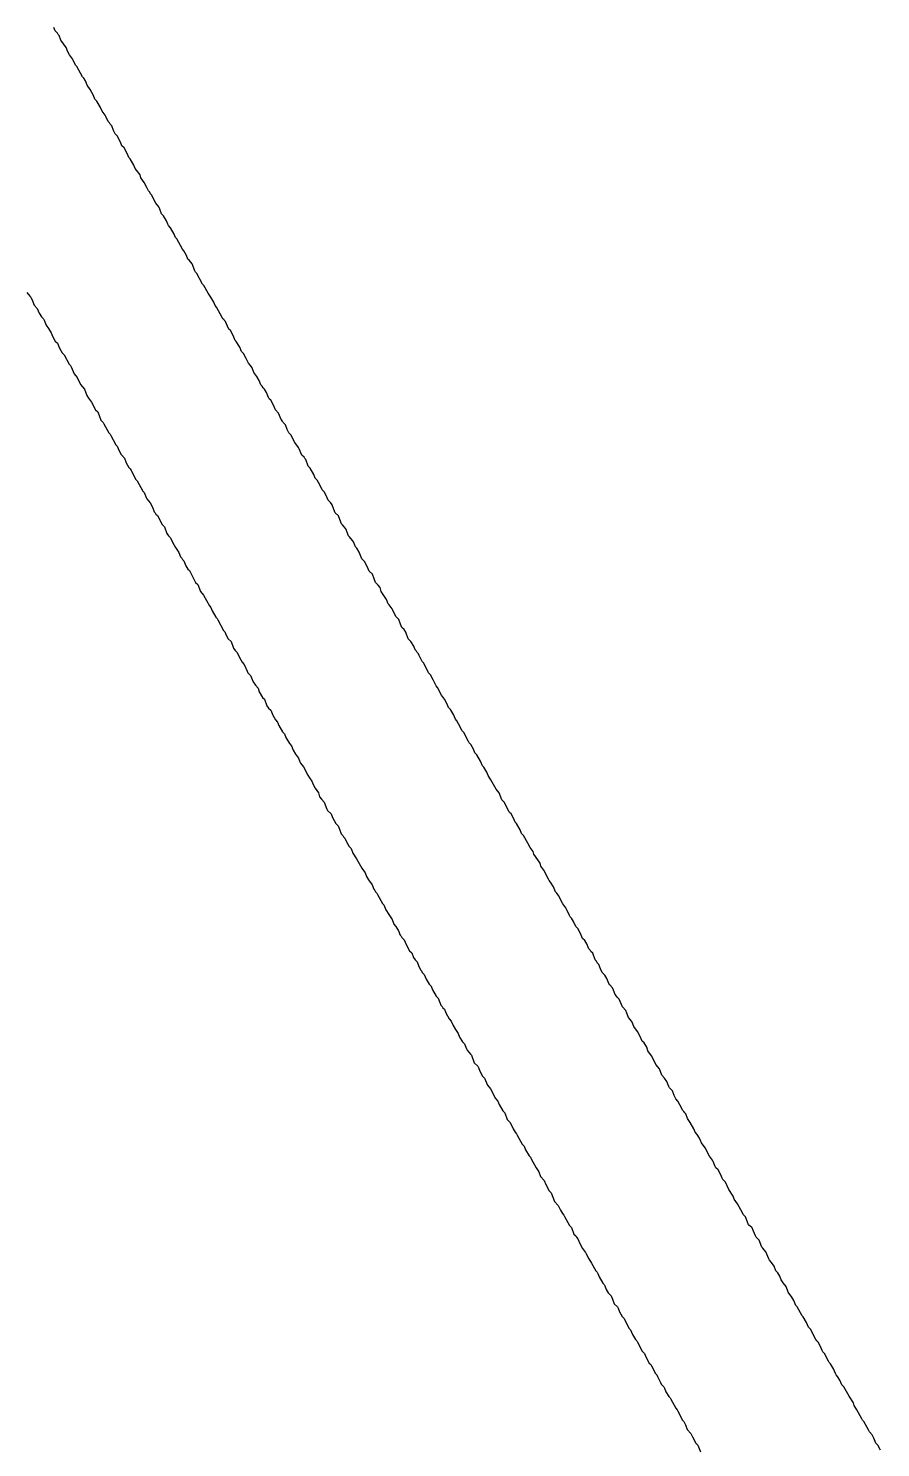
# Model space of a CAD drawing. Header units: inches. Extents: x 0 to 5379, y 0 to 5429.
# Drawn here: x 310.559 to 311.941, y 125.34 to 127.64 of the extents above; entities that cross this region are included whole.
import ezdxf

# ---------------------------------------------------------------- set-up
doc = ezdxf.new("R2010")
doc.units = ezdxf.units.IN
doc.layers.add('Bottom Overlay', color=54, linetype='Continuous')

msp = doc.modelspace()

# ---------------------------------------------------------------- linework, layer by layer
at = {"layer": 'Bottom Overlay'}
for p, q in [((310.6027, 127.6359), (310.6005, 127.6415)), ((310.6061, 127.6325), (310.6027, 127.6359)), ((310.6073, 127.6303), (310.6061, 127.6325)), ((310.6089, 127.6286), (310.6073, 127.6303)), ((310.6118, 127.6212), (310.6089, 127.6286)), ((310.6202, 127.6094), (310.6118, 127.6212)), ((310.623, 127.6021), (310.6202, 127.6094)), ((310.6258, 127.597), (310.623, 127.6021)), ((310.6309, 127.5908), (310.6258, 127.597)), ((310.632, 127.5886), (310.6309, 127.5908)), ((310.6354, 127.5807), (310.632, 127.5886)), ((310.6377, 127.5784), (310.6354, 127.5807)), ((310.6467, 127.5615), (310.6377, 127.5784)), ((310.6489, 127.5593), (310.6467, 127.5615)), ((310.6518, 127.5553), (310.6489, 127.5593)), ((310.6546, 127.548), (310.6518, 127.5553)), ((310.6591, 127.5412), (310.6546, 127.548)), ((310.6647, 127.5311), (310.6591, 127.5412)), ((310.667, 127.5255), (310.6647, 127.5311)), ((310.6704, 127.5221), (310.667, 127.5255)), ((310.676, 127.5119), (310.6704, 127.5221)), ((310.6788, 127.5057), (310.676, 127.5119)), ((310.6839, 127.4995), (310.6788, 127.5057)), ((310.685, 127.4973), (310.6839, 127.4995)), ((310.6884, 127.4894), (310.685, 127.4973)), ((310.6906, 127.4871), (310.6884, 127.4894)), ((310.6918, 127.4849), (310.6906, 127.4871)), ((310.6946, 127.4821), (310.6918, 127.4849)), ((310.6974, 127.4747), (310.6946, 127.4821)), ((310.6997, 127.4691), (310.6974, 127.4747)), ((310.703, 127.4657), (310.6997, 127.4691)), ((310.7087, 127.4556), (310.703, 127.4657)), ((310.7109, 127.45), (310.7087, 127.4556)), ((310.7143, 127.4466), (310.7109, 127.45)), ((310.7199, 127.4364), (310.7143, 127.4466)), ((310.7222, 127.4308), (310.7199, 127.4364)), ((310.7244, 127.4285), (310.7222, 127.4308)), ((310.7301, 127.4184), (310.7244, 127.4285)), ((310.7323, 127.4128), (310.7301, 127.4184)), ((310.7346, 127.4105), (310.7323, 127.4128)), ((310.7402, 127.4026), (310.7346, 127.4105)), ((310.7413, 127.3981), (310.7402, 127.4026)), ((310.747, 127.3902), (310.7413, 127.3981)), ((310.7515, 127.3823), (310.747, 127.3902)), ((310.7537, 127.3767), (310.7515, 127.3823)), ((310.756, 127.3745), (310.7537, 127.3767)), ((310.7571, 127.3722), (310.756, 127.3745)), ((310.7588, 127.3705), (310.7571, 127.3722)), ((310.7656, 127.357), (310.7588, 127.3705)), ((310.7706, 127.3508), (310.7656, 127.357)), ((310.7723, 127.3469), (310.7706, 127.3508)), ((310.7752, 127.3395), (310.7723, 127.3469)), ((310.7785, 127.3361), (310.7752, 127.3395)), ((310.783, 127.3283), (310.7785, 127.3361)), ((310.7853, 127.3226), (310.783, 127.3283)), ((310.7864, 127.3204), (310.7853, 127.3226)), ((310.7898, 127.317), (310.7864, 127.3204)), ((310.7954, 127.3068), (310.7898, 127.317)), ((310.7977, 127.3012), (310.7954, 127.3068)), ((310.7999, 127.299), (310.7977, 127.3012)), ((310.809, 127.2821), (310.7999, 127.299)), ((310.8112, 127.2798), (310.809, 127.2821)), ((310.8157, 127.2719), (310.8112, 127.2798)), ((310.818, 127.2663), (310.8157, 127.2719)), ((310.8197, 127.2646), (310.818, 127.2663)), ((310.8247, 127.2584), (310.8197, 127.2646)), ((310.8292, 127.2471), (310.8247, 127.2584)), ((310.8304, 127.2449), (310.8292, 127.2471)), ((310.8326, 127.2426), (310.8304, 127.2449)), ((310.8416, 127.2257), (310.8326, 127.2426)), ((310.8439, 127.2235), (310.8416, 127.2257)), ((310.8507, 127.2111), (310.8439, 127.2235)), ((310.5565, 127.2122), (310.5616, 127.206)), ((310.5616, 127.206), (310.5633, 127.2043)), ((310.5633, 127.2043), (310.5656, 127.1987)), ((310.8552, 127.2043), (310.8507, 127.2111)), ((310.8597, 127.1964), (310.8552, 127.2043)), ((310.5656, 127.1987), (310.5684, 127.1913)), ((310.5684, 127.1913), (310.5734, 127.1863)), ((310.5734, 127.1863), (310.5768, 127.1784)), ((310.5768, 127.1784), (310.5802, 127.1728)), ((310.8619, 127.1908), (310.8597, 127.1964)), ((310.8642, 127.1885), (310.8619, 127.1908)), ((310.8732, 127.1716), (310.8642, 127.1885)), ((310.5802, 127.1728), (310.5836, 127.1694)), ((310.5836, 127.1694), (310.5847, 127.1671)), ((310.5847, 127.1671), (310.5881, 127.1592)), ((310.5881, 127.1592), (310.5915, 127.1536)), ((310.8743, 127.1694), (310.8732, 127.1716)), ((310.876, 127.1688), (310.8743, 127.1694)), ((310.8766, 127.1671), (310.876, 127.1688)), ((310.8788, 127.1649), (310.8766, 127.1671)), ((310.8799, 127.1626), (310.8788, 127.1649)), ((310.8845, 127.1525), (310.8799, 127.1626)), ((310.5915, 127.1536), (310.596, 127.1468)), ((310.596, 127.1468), (310.5982, 127.1412)), ((310.5982, 127.1412), (310.6027, 127.1333)), ((310.6027, 127.1333), (310.6061, 127.1299)), ((310.8867, 127.1502), (310.8845, 127.1525)), ((310.8912, 127.1423), (310.8867, 127.1502)), ((310.8946, 127.1344), (310.8912, 127.1423)), ((310.8963, 127.1328), (310.8946, 127.1344)), ((310.9019, 127.1237), (310.8963, 127.1328)), ((310.6061, 127.1299), (310.6095, 127.122)), ((310.6095, 127.122), (310.614, 127.1142)), ((310.614, 127.1142), (310.6174, 127.1108)), ((310.6174, 127.1108), (310.6253, 127.0961)), ((310.9047, 127.1164), (310.9019, 127.1237)), ((310.9081, 127.113), (310.9047, 127.1164)), ((310.9126, 127.1051), (310.9081, 127.113)), ((310.6253, 127.0961), (310.6275, 127.0939)), ((310.6275, 127.0939), (310.6287, 127.0916)), ((310.6287, 127.0916), (310.6332, 127.0804)), ((310.916, 127.0973), (310.9126, 127.1051)), ((310.9194, 127.0939), (310.916, 127.0973)), ((310.9222, 127.0899), (310.9194, 127.0939)), ((310.925, 127.0826), (310.9222, 127.0899)), ((310.6332, 127.0804), (310.6382, 127.0742)), ((310.6382, 127.0742), (310.6439, 127.0629)), ((310.6439, 127.0629), (310.6467, 127.0589)), ((310.9295, 127.0758), (310.925, 127.0826)), ((310.9335, 127.0696), (310.9295, 127.0758)), ((310.9363, 127.0623), (310.9335, 127.0696)), ((310.9385, 127.0601), (310.9363, 127.0623)), ((310.6467, 127.0589), (310.6501, 127.0556)), ((310.6501, 127.0556), (310.654, 127.0449)), ((310.654, 127.0449), (310.6568, 127.0409)), ((310.6568, 127.0409), (310.6613, 127.0342)), ((310.9397, 127.0578), (310.9385, 127.0601)), ((310.9419, 127.0556), (310.9397, 127.0578)), ((310.9453, 127.0499), (310.9419, 127.0556)), ((310.9487, 127.042), (310.9453, 127.0499)), ((310.9498, 127.0398), (310.9487, 127.042)), ((310.9521, 127.0375), (310.9498, 127.0398)), ((310.6613, 127.0342), (310.6681, 127.0218)), ((310.6681, 127.0218), (310.6715, 127.0184)), ((310.6715, 127.0184), (310.6737, 127.0127)), ((310.9566, 127.0296), (310.9521, 127.0375)), ((310.96, 127.0218), (310.9566, 127.0296)), ((310.965, 127.0167), (310.96, 127.0218)), ((310.969, 127.006), (310.965, 127.0167)), ((310.6737, 127.0127), (310.6766, 127.0054)), ((310.6766, 127.0054), (310.6805, 127.0015)), ((310.6805, 127.0015), (310.6816, 126.9992)), ((310.6816, 126.9992), (310.6895, 126.9846)), ((310.9712, 127.0037), (310.969, 127.006)), ((310.9724, 127.0015), (310.9712, 127.0037)), ((310.9763, 126.9975), (310.9724, 127.0015)), ((310.9791, 126.9902), (310.9763, 126.9975)), ((310.6895, 126.9846), (310.6918, 126.9823)), ((310.6918, 126.9823), (310.6929, 126.9801)), ((310.6929, 126.9801), (310.7008, 126.9654)), ((310.9814, 126.9846), (310.9791, 126.9902)), ((310.9847, 126.9812), (310.9814, 126.9846)), ((310.9915, 126.9688), (310.9847, 126.9812)), ((310.7008, 126.9654), (310.703, 126.9632)), ((310.703, 126.9632), (310.7064, 126.9553)), ((310.7064, 126.9553), (310.7098, 126.9496)), ((310.7098, 126.9496), (310.7149, 126.9434)), ((310.9971, 126.9609), (310.9915, 126.9688)), ((310.9983, 126.9587), (310.9971, 126.9609)), ((311.0028, 126.9485), (310.9983, 126.9587)), ((311.0062, 126.9451), (311.0028, 126.9485)), ((310.7149, 126.9434), (310.7177, 126.9361)), ((310.7177, 126.9361), (310.7222, 126.9282)), ((310.7222, 126.9282), (310.7244, 126.926)), ((310.7244, 126.926), (310.7256, 126.9237)), ((311.0073, 126.9429), (311.0062, 126.9451)), ((311.009, 126.9412), (311.0073, 126.9429)), ((311.0129, 126.9305), (311.009, 126.9412)), ((311.0163, 126.9271), (311.0129, 126.9305)), ((311.0219, 126.917), (311.0163, 126.9271)), ((310.7256, 126.9237), (310.7335, 126.9091)), ((310.7335, 126.9091), (310.7357, 126.9068)), ((310.7357, 126.9068), (310.7447, 126.8899)), ((311.0242, 126.9113), (311.0219, 126.917)), ((311.0276, 126.9079), (311.0242, 126.9113)), ((311.0321, 126.9001), (311.0276, 126.9079)), ((310.7447, 126.8899), (310.747, 126.8877)), ((310.747, 126.8877), (310.7504, 126.8798)), ((310.7504, 126.8798), (310.7515, 126.8775)), ((311.0355, 126.8922), (311.0321, 126.9001)), ((311.0388, 126.8888), (311.0355, 126.8922)), ((311.0422, 126.8832), (311.0388, 126.8888)), ((311.0456, 126.8753), (311.0422, 126.8832)), ((310.7515, 126.8775), (310.7566, 126.8713)), ((310.7566, 126.8713), (310.7605, 126.864)), ((310.7605, 126.864), (310.7633, 126.8567)), ((310.7633, 126.8567), (310.765, 126.855)), ((311.049, 126.8719), (311.0456, 126.8753)), ((311.0518, 126.8679), (311.049, 126.8719)), ((311.0546, 126.8606), (311.0518, 126.8679)), ((311.0569, 126.855), (311.0546, 126.8606)), ((310.765, 126.855), (310.7661, 126.8527)), ((310.7661, 126.8527), (310.7684, 126.8505)), ((310.7684, 126.8505), (310.7763, 126.8358)), ((310.7763, 126.8358), (310.7797, 126.8324)), ((310.7797, 126.8324), (310.7836, 126.8217)), ((311.0619, 126.8499), (311.0569, 126.855)), ((311.0642, 126.8443), (311.0619, 126.8499)), ((311.067, 126.837), (311.0642, 126.8443)), ((311.0687, 126.8353), (311.067, 126.837)), ((311.0738, 126.8291), (311.0687, 126.8353)), ((310.7836, 126.8217), (310.7864, 126.8178)), ((310.7864, 126.8178), (310.7898, 126.8144)), ((310.7898, 126.8144), (310.7932, 126.8065)), ((311.0783, 126.8178), (311.0738, 126.8291)), ((311.08, 126.8161), (311.0783, 126.8178)), ((311.085, 126.8099), (311.08, 126.8161)), ((311.0862, 126.8077), (311.085, 126.8099)), ((310.7932, 126.8065), (310.7977, 126.7986)), ((310.7977, 126.7986), (310.8033, 126.7907)), ((310.8033, 126.7907), (310.8061, 126.7834)), ((311.0895, 126.7998), (311.0862, 126.8077)), ((311.0918, 126.7975), (311.0895, 126.7998)), ((311.0957, 126.7913), (311.0918, 126.7975)), ((311.0997, 126.7806), (311.0957, 126.7913)), ((310.8061, 126.7834), (310.8078, 126.7817)), ((310.8078, 126.7817), (310.809, 126.7795)), ((310.809, 126.7795), (310.8112, 126.7772)), ((310.8112, 126.7772), (310.8146, 126.7693)), ((310.8146, 126.7693), (310.818, 126.7637)), ((310.818, 126.7637), (310.8202, 126.7615)), ((311.1042, 126.7761), (311.0997, 126.7806)), ((311.1087, 126.7682), (311.1042, 126.7761)), ((311.1121, 126.7603), (311.1087, 126.7682)), ((310.8202, 126.7615), (310.8214, 126.7592)), ((310.8214, 126.7592), (310.8304, 126.7423)), ((310.8304, 126.7423), (310.8337, 126.7389)), ((311.1172, 126.7553), (311.1121, 126.7603)), ((311.12, 126.7479), (311.1172, 126.7553)), ((311.1222, 126.7423), (311.12, 126.7479)), ((311.1267, 126.7378), (311.1222, 126.7423)), ((310.8337, 126.7389), (310.8383, 126.7276)), ((310.8383, 126.7276), (310.8433, 126.7214)), ((310.8433, 126.7214), (310.8529, 126.704)), ((311.1295, 126.7338), (311.1267, 126.7378)), ((311.1312, 126.7276), (311.1295, 126.7338)), ((311.1357, 126.7209), (311.1312, 126.7276)), ((311.1397, 126.7147), (311.1357, 126.7209)), ((310.8529, 126.704), (310.8552, 126.7017)), ((310.8552, 126.7017), (310.8574, 126.6961)), ((310.8574, 126.6961), (310.863, 126.686)), ((311.1425, 126.7074), (311.1397, 126.7147)), ((311.1442, 126.7057), (311.1425, 126.7074)), ((311.1493, 126.6995), (311.1442, 126.7057)), ((311.1504, 126.6972), (311.1493, 126.6995)), ((311.1549, 126.6871), (311.1504, 126.6972)), ((310.863, 126.686), (310.8653, 126.6837)), ((310.8653, 126.6837), (310.8664, 126.6814)), ((310.8664, 126.6814), (310.8754, 126.6645)), ((311.16, 126.682), (311.1549, 126.6871)), ((311.1628, 126.6747), (311.16, 126.682)), ((311.165, 126.6691), (311.1628, 126.6747)), ((310.8754, 126.6645), (310.8777, 126.6623)), ((310.8777, 126.6623), (310.88, 126.6567)), ((310.88, 126.6567), (310.8833, 126.651)), ((310.8833, 126.651), (310.8878, 126.6465)), ((311.1684, 126.6657), (311.165, 126.6691)), ((311.1712, 126.6617), (311.1684, 126.6657)), ((311.1752, 126.651), (311.1712, 126.6617)), ((311.1797, 126.6465), (311.1752, 126.651)), ((310.8878, 126.6465), (310.8918, 126.6358)), ((310.8918, 126.6358), (310.8946, 126.6319)), ((310.8946, 126.6319), (310.898, 126.6285)), ((310.898, 126.6285), (310.9014, 126.6206)), ((311.1842, 126.6386), (311.1797, 126.6465)), ((311.1865, 126.633), (311.1842, 126.6386)), ((311.1887, 126.6307), (311.1865, 126.633)), ((311.1898, 126.6285), (311.1887, 126.6307)), ((311.1921, 126.6262), (311.1898, 126.6285)), ((311.1932, 126.624), (311.1921, 126.6262)), ((310.9014, 126.6206), (310.9059, 126.6127)), ((310.9059, 126.6127), (310.9093, 126.6093)), ((310.9093, 126.6093), (310.9138, 126.5981)), ((311.1977, 126.6138), (311.1932, 126.624)), ((311.2, 126.6116), (311.1977, 126.6138)), ((311.2045, 126.6037), (311.2, 126.6116)), ((311.2079, 126.5958), (311.2045, 126.6037)), ((310.9138, 126.5981), (310.9149, 126.5958)), ((310.9149, 126.5958), (310.9194, 126.5913)), ((310.9194, 126.5913), (310.9239, 126.5812)), ((310.9239, 126.5812), (310.9273, 126.5755)), ((311.2112, 126.5924), (311.2079, 126.5958)), ((311.2158, 126.5845), (311.2112, 126.5924)), ((311.2203, 126.5744), (311.2158, 126.5845)), ((310.9273, 126.5755), (310.9318, 126.571)), ((310.9318, 126.571), (310.9335, 126.5648)), ((310.9335, 126.5648), (310.9391, 126.5558)), ((311.2225, 126.5721), (311.2203, 126.5744)), ((311.2293, 126.5597), (311.2225, 126.5721)), ((311.2338, 126.553), (311.2293, 126.5597)), ((310.9391, 126.5558), (310.9419, 126.553)), ((310.9419, 126.553), (310.9459, 126.5423)), ((310.9459, 126.5423), (310.9487, 126.5383)), ((310.9487, 126.5383), (310.9521, 126.535)), ((310.9521, 126.535), (310.9532, 126.5327)), ((311.2383, 126.5451), (311.2338, 126.553)), ((311.2405, 126.5395), (311.2383, 126.5451)), ((311.2439, 126.5361), (311.2405, 126.5395)), ((311.2484, 126.5282), (311.2439, 126.5361)), ((310.9532, 126.5327), (310.9554, 126.5271)), ((310.9554, 126.5271), (310.96, 126.5192)), ((310.96, 126.5192), (310.9633, 126.5158)), ((310.9633, 126.5158), (310.9656, 126.5102)), ((310.9656, 126.5102), (310.9712, 126.5)), ((311.2518, 126.5203), (311.2484, 126.5282)), ((311.2541, 126.5181), (311.2518, 126.5203)), ((311.2597, 126.5079), (311.2541, 126.5181)), ((310.9712, 126.5), (310.9746, 126.4966)), ((310.9746, 126.4966), (310.9769, 126.491)), ((310.9769, 126.491), (310.9825, 126.4809)), ((311.262, 126.5023), (311.2597, 126.5079)), ((311.2653, 126.4989), (311.262, 126.5023)), ((311.2732, 126.4842), (311.2653, 126.4989)), ((310.9825, 126.4809), (310.9859, 126.4775)), ((310.9859, 126.4775), (310.9887, 126.4702)), ((310.9887, 126.4702), (310.9926, 126.464)), ((311.2743, 126.482), (311.2732, 126.4842)), ((311.2766, 126.4797), (311.2743, 126.482)), ((311.2811, 126.4719), (311.2766, 126.4797)), ((311.2834, 126.4662), (311.2811, 126.4719)), ((311.2867, 126.4628), (311.2834, 126.4662)), ((310.9926, 126.464), (310.9971, 126.4572)), ((310.9971, 126.4572), (310.9994, 126.4516)), ((310.9994, 126.4516), (311.0005, 126.4493)), ((311.0005, 126.4493), (311.0056, 126.4431)), ((311.0056, 126.4431), (311.0124, 126.4296)), ((311.2924, 126.4527), (311.2867, 126.4628)), ((311.2958, 126.4448), (311.2924, 126.4527)), ((311.298, 126.4426), (311.2958, 126.4448)), ((311.3025, 126.4347), (311.298, 126.4426)), ((311.0124, 126.4296), (311.0152, 126.4257)), ((311.0152, 126.4257), (311.0186, 126.42)), ((311.0186, 126.42), (311.0208, 126.4144)), ((311.3048, 126.429), (311.3025, 126.4347)), ((311.3093, 126.4223), (311.3048, 126.429)), ((311.3177, 126.4071), (311.3093, 126.4223)), ((311.0208, 126.4144), (311.0242, 126.4087)), ((311.0242, 126.4087), (311.0298, 126.4009)), ((311.0298, 126.4009), (311.0315, 126.3947)), ((311.3228, 126.4009), (311.3177, 126.4071)), ((311.3273, 126.3896), (311.3228, 126.4009)), ((311.0315, 126.3947), (311.0343, 126.3907)), ((311.0343, 126.3907), (311.0388, 126.3862)), ((311.0388, 126.3862), (311.0433, 126.3749)), ((311.0433, 126.3749), (311.0445, 126.3727)), ((311.0445, 126.3727), (311.0501, 126.3671)), ((311.3307, 126.3862), (311.3273, 126.3896)), ((311.3386, 126.3716), (311.3307, 126.3862)), ((311.0501, 126.3671), (311.0524, 126.3614)), ((311.0524, 126.3614), (311.058, 126.3513)), ((311.058, 126.3513), (311.0614, 126.3479)), ((311.3397, 126.3693), (311.3386, 126.3716)), ((311.342, 126.3671), (311.3397, 126.3693)), ((311.3465, 126.3592), (311.342, 126.3671)), ((311.3487, 126.3535), (311.3465, 126.3592)), ((311.351, 126.3513), (311.3487, 126.3535)), ((311.3566, 126.3411), (311.351, 126.3513)), ((311.0614, 126.3479), (311.0636, 126.3423)), ((311.0636, 126.3423), (311.0664, 126.3349)), ((311.0664, 126.3349), (311.0693, 126.3321)), ((311.0693, 126.3321), (311.0704, 126.3299)), ((311.0704, 126.3299), (311.0726, 126.3276)), ((311.0726, 126.3276), (311.0749, 126.322)), ((311.3589, 126.3355), (311.3566, 126.3411)), ((311.3622, 126.3321), (311.3589, 126.3355)), ((311.369, 126.3197), (311.3622, 126.3321)), ((311.0749, 126.322), (311.0794, 126.3141)), ((311.0794, 126.3141), (311.0828, 126.3107)), ((311.0828, 126.3107), (311.0856, 126.3034)), ((311.0856, 126.3034), (311.0912, 126.2944)), ((311.3729, 126.3124), (311.369, 126.3197)), ((311.378, 126.3062), (311.3729, 126.3124)), ((311.3791, 126.3017), (311.378, 126.3062)), ((311.0912, 126.2944), (311.0997, 126.2792)), ((311.3893, 126.287), (311.3791, 126.3017)), ((311.3904, 126.2825), (311.3893, 126.287)), ((311.3949, 126.2758), (311.3904, 126.2825)), ((311.0997, 126.2792), (311.1053, 126.2713)), ((311.1053, 126.2713), (311.1076, 126.2656)), ((311.1076, 126.2656), (311.111, 126.26)), ((311.111, 126.26), (311.1166, 126.2521)), ((311.4028, 126.2611), (311.3949, 126.2758)), ((311.4039, 126.2589), (311.4028, 126.2611)), ((311.4062, 126.2566), (311.4039, 126.2589)), ((311.1166, 126.2521), (311.1194, 126.2448)), ((311.1194, 126.2448), (311.1211, 126.2431)), ((311.1211, 126.2431), (311.1222, 126.2408)), ((311.1222, 126.2408), (311.1245, 126.2386)), ((311.1245, 126.2386), (311.1256, 126.2363)), ((311.1256, 126.2363), (311.1335, 126.2217)), ((311.4107, 126.2487), (311.4062, 126.2566)), ((311.4141, 126.2408), (311.4107, 126.2487)), ((311.4163, 126.2386), (311.4141, 126.2408)), ((311.4191, 126.2347), (311.4163, 126.2386)), ((311.4259, 126.2211), (311.4191, 126.2347)), ((311.1335, 126.2217), (311.1357, 126.2194)), ((311.1357, 126.2194), (311.1391, 126.2116)), ((311.1391, 126.2116), (311.1436, 126.2037)), ((311.431, 126.2149), (311.4259, 126.2211)), ((311.4321, 126.2127), (311.431, 126.2149)), ((311.4366, 126.2025), (311.4321, 126.2127)), ((311.1436, 126.2037), (311.1493, 126.1958)), ((311.1493, 126.1958), (311.1521, 126.1884)), ((311.1521, 126.1884), (311.1549, 126.1845)), ((311.4377, 126.2003), (311.4366, 126.2025)), ((311.44, 126.198), (311.4377, 126.2003)), ((311.4434, 126.1924), (311.44, 126.198)), ((311.4468, 126.1845), (311.4434, 126.1924)), ((311.1549, 126.1845), (311.1594, 126.1777)), ((311.1594, 126.1777), (311.1622, 126.1704)), ((311.1622, 126.1704), (311.1639, 126.1687)), ((311.1639, 126.1687), (311.165, 126.1665)), ((311.165, 126.1665), (311.1684, 126.1631)), ((311.4501, 126.1811), (311.4468, 126.1845)), ((311.4546, 126.1732), (311.4501, 126.1811)), ((311.458, 126.1653), (311.4546, 126.1732)), ((311.4614, 126.162), (311.458, 126.1653)), ((311.1684, 126.1631), (311.1718, 126.1552)), ((311.1718, 126.1552), (311.1774, 126.1451)), ((311.1774, 126.1451), (311.1808, 126.1417)), ((311.4648, 126.1563), (311.4614, 126.162)), ((311.4682, 126.1484), (311.4648, 126.1563)), ((311.4704, 126.1462), (311.4682, 126.1484)), ((311.4715, 126.1439), (311.4704, 126.1462)), ((311.4744, 126.1411), (311.4715, 126.1439)), ((311.1808, 126.1417), (311.1836, 126.1344)), ((311.1836, 126.1344), (311.1865, 126.1304)), ((311.1865, 126.1304), (311.1898, 126.127)), ((311.1898, 126.127), (311.1921, 126.1214)), ((311.1921, 126.1214), (311.1949, 126.1141)), ((311.4783, 126.1304), (311.4744, 126.1411)), ((311.4806, 126.1282), (311.4783, 126.1304)), ((311.4817, 126.1259), (311.4806, 126.1282)), ((311.4845, 126.1231), (311.4817, 126.1259)), ((311.4873, 126.1158), (311.4845, 126.1231)), ((311.1949, 126.1141), (311.1966, 126.1124)), ((311.1966, 126.1124), (311.1977, 126.1101)), ((311.1977, 126.1101), (311.2011, 126.1068)), ((311.2011, 126.1068), (311.2045, 126.0989)), ((311.2045, 126.0989), (311.209, 126.091)), ((311.4896, 126.1101), (311.4873, 126.1158)), ((311.4941, 126.1056), (311.4896, 126.1101)), ((311.4975, 126.1), (311.4941, 126.1056)), ((311.5008, 126.0921), (311.4975, 126.1)), ((311.209, 126.091), (311.2124, 126.0876)), ((311.2124, 126.0876), (311.2146, 126.082)), ((311.2146, 126.082), (311.2203, 126.0718)), ((311.502, 126.0898), (311.5008, 126.0921)), ((311.5065, 126.0853), (311.502, 126.0898)), ((311.5082, 126.0814), (311.5065, 126.0853)), ((311.511, 126.0741), (311.5082, 126.0814)), ((311.5132, 126.0718), (311.511, 126.0741)), ((311.2203, 126.0718), (311.2236, 126.0684)), ((311.2236, 126.0684), (311.2265, 126.0611)), ((311.2265, 126.0611), (311.2281, 126.0572)), ((311.2281, 126.0572), (311.2304, 126.0549)), ((311.2304, 126.0549), (311.2315, 126.0527)), ((311.2315, 126.0527), (311.2338, 126.0504)), ((311.2338, 126.0504), (311.236, 126.0448)), ((311.5144, 126.0696), (311.5132, 126.0718)), ((311.5172, 126.0668), (311.5144, 126.0696)), ((311.5228, 126.0544), (311.5172, 126.0668)), ((311.5279, 126.0482), (311.5228, 126.0544)), ((311.236, 126.0448), (311.2417, 126.0346)), ((311.2417, 126.0346), (311.2451, 126.0313)), ((311.2451, 126.0313), (311.2479, 126.0239)), ((311.5296, 126.0442), (311.5279, 126.0482)), ((311.5324, 126.0369), (311.5296, 126.0442)), ((311.5358, 126.0335), (311.5324, 126.0369)), ((311.5386, 126.0296), (311.5358, 126.0335)), ((311.5414, 126.0222), (311.5386, 126.0296)), ((311.2479, 126.0239), (311.2518, 126.0177)), ((311.2518, 126.0177), (311.2563, 126.011)), ((311.2563, 126.011), (311.2586, 126.0053)), ((311.2586, 126.0053), (311.2631, 125.9974)), ((311.547, 126.0144), (311.5414, 126.0222)), ((311.5516, 126.0065), (311.547, 126.0144)), ((311.5549, 125.9986), (311.5516, 126.0065)), ((311.2631, 125.9974), (311.2665, 125.9941)), ((311.2665, 125.9941), (311.2698, 125.9862)), ((311.2698, 125.9862), (311.271, 125.9839)), ((311.271, 125.9839), (311.276, 125.9777)), ((311.5578, 125.9958), (311.5549, 125.9986)), ((311.5623, 125.989), (311.5578, 125.9958)), ((311.5639, 125.9828), (311.5623, 125.989)), ((311.5696, 125.9749), (311.5639, 125.9828)), ((311.276, 125.9777), (311.2777, 125.976)), ((311.2777, 125.976), (311.2822, 125.9636)), ((311.2822, 125.9636), (311.2879, 125.958)), ((311.2879, 125.958), (311.289, 125.9558)), ((311.5741, 125.967), (311.5696, 125.9749)), ((311.5769, 125.9608), (311.5741, 125.967)), ((311.5825, 125.9541), (311.5769, 125.9608)), ((311.289, 125.9558), (311.2912, 125.9501)), ((311.2912, 125.9501), (311.2958, 125.9422)), ((311.2958, 125.9422), (311.2991, 125.9389)), ((311.2991, 125.9389), (311.3036, 125.9276)), ((311.5865, 125.9434), (311.5825, 125.9541)), ((311.591, 125.9389), (311.5865, 125.9434)), ((311.5944, 125.9332), (311.591, 125.9389)), ((311.3036, 125.9276), (311.3087, 125.9214)), ((311.3087, 125.9214), (311.3166, 125.9056)), ((311.5978, 125.9253), (311.5944, 125.9332)), ((311.5989, 125.9231), (311.5978, 125.9253)), ((311.604, 125.918), (311.5989, 125.9231)), ((311.6068, 125.9107), (311.604, 125.918)), ((311.3166, 125.9056), (311.3205, 125.9017)), ((311.3205, 125.9017), (311.3228, 125.896)), ((311.3228, 125.896), (311.3284, 125.8859)), ((311.609, 125.905), (311.6068, 125.9107)), ((311.6124, 125.9017), (311.609, 125.905)), ((311.6192, 125.8893), (311.6124, 125.9017)), ((311.6203, 125.887), (311.6192, 125.8893)), ((311.3284, 125.8859), (311.3318, 125.8825)), ((311.3318, 125.8825), (311.3358, 125.8718)), ((311.3358, 125.8718), (311.3408, 125.8667)), ((311.3408, 125.8667), (311.3453, 125.8566)), ((311.6225, 125.8848), (311.6203, 125.887)), ((311.6237, 125.8825), (311.6225, 125.8848)), ((311.6254, 125.8808), (311.6237, 125.8825)), ((311.6282, 125.8735), (311.6254, 125.8808)), ((311.6327, 125.8667), (311.6282, 125.8735)), ((311.6383, 125.8566), (311.6327, 125.8667)), ((311.3453, 125.8566), (311.3487, 125.851)), ((311.3487, 125.851), (311.351, 125.8487)), ((311.351, 125.8487), (311.3521, 125.8465)), ((311.3521, 125.8465), (311.36, 125.8318)), ((311.6406, 125.851), (311.6383, 125.8566)), ((311.644, 125.8476), (311.6406, 125.851)), ((311.6479, 125.8414), (311.644, 125.8476)), ((311.36, 125.8318), (311.3634, 125.8284)), ((311.3634, 125.8284), (311.3656, 125.8228)), ((311.3656, 125.8228), (311.3713, 125.8126)), ((311.6507, 125.8341), (311.6479, 125.8414)), ((311.6569, 125.8256), (311.6507, 125.8341)), ((311.6637, 125.8121), (311.6569, 125.8256)), ((311.3713, 125.8126), (311.3735, 125.8104)), ((311.3735, 125.8104), (311.3746, 125.8081)), ((311.3746, 125.8081), (311.3825, 125.7935)), ((311.6687, 125.8059), (311.6637, 125.8121)), ((311.6699, 125.8036), (311.6687, 125.8059)), ((311.6733, 125.7957), (311.6699, 125.8036)), ((311.3825, 125.7935), (311.387, 125.7867)), ((311.387, 125.7867), (311.3898, 125.7794)), ((311.3898, 125.7794), (311.3955, 125.7726)), ((311.6744, 125.7935), (311.6733, 125.7957)), ((311.6778, 125.7901), (311.6744, 125.7935)), ((311.6823, 125.7822), (311.6778, 125.7901)), ((311.6845, 125.7766), (311.6823, 125.7822)), ((311.6856, 125.7743), (311.6845, 125.7766)), ((311.6896, 125.7704), (311.6856, 125.7743)), ((311.3955, 125.7726), (311.3983, 125.7664)), ((311.3983, 125.7664), (311.4039, 125.7563)), ((311.4039, 125.7563), (311.4073, 125.7529)), ((311.4073, 125.7529), (311.4124, 125.7388)), ((311.6952, 125.758), (311.6896, 125.7704)), ((311.7025, 125.7473), (311.6952, 125.758)), ((311.4124, 125.7388), (311.4186, 125.7326)), ((311.4186, 125.7326), (311.422, 125.7247)), ((311.7037, 125.7428), (311.7025, 125.7473)), ((311.7093, 125.7349), (311.7037, 125.7428)), ((311.7172, 125.7202), (311.7093, 125.7349)), ((311.422, 125.7247), (311.4253, 125.7191)), ((311.4253, 125.7191), (311.4276, 125.7169)), ((311.4276, 125.7169), (311.4287, 125.7146)), ((311.4287, 125.7146), (311.4366, 125.7)), ((311.7183, 125.718), (311.7172, 125.7202)), ((311.7223, 125.714), (311.7183, 125.718)), ((311.7251, 125.7067), (311.7223, 125.714)), ((311.7273, 125.7011), (311.7251, 125.7067)), ((311.4366, 125.7), (311.44, 125.6966)), ((311.44, 125.6966), (311.4439, 125.6859)), ((311.4439, 125.6859), (311.4468, 125.6831)), ((311.4468, 125.6831), (311.4479, 125.6808)), ((311.7302, 125.6983), (311.7273, 125.7011)), ((311.7324, 125.6971), (311.7302, 125.6983)), ((311.7352, 125.6909), (311.7324, 125.6971)), ((311.7386, 125.6831), (311.7352, 125.6909)), ((311.7397, 125.6808), (311.7386, 125.6831)), ((311.4479, 125.6808), (311.4501, 125.6785)), ((311.4501, 125.6785), (311.4535, 125.6707)), ((311.4535, 125.6707), (311.458, 125.6628)), ((311.458, 125.6628), (311.4625, 125.656)), ((311.7442, 125.6763), (311.7397, 125.6808)), ((311.7488, 125.665), (311.7442, 125.6763)), ((311.7504, 125.6633), (311.7488, 125.665)), ((311.7555, 125.6571), (311.7504, 125.6633)), ((311.4625, 125.656), (311.4637, 125.6538)), ((311.4637, 125.6538), (311.4682, 125.6459)), ((311.4682, 125.6459), (311.4727, 125.6391)), ((311.4727, 125.6391), (311.4794, 125.6267)), ((311.76, 125.6459), (311.7555, 125.6571)), ((311.7611, 125.6436), (311.76, 125.6459)), ((311.7645, 125.6402), (311.7611, 125.6436)), ((311.7685, 125.634), (311.7645, 125.6402)), ((311.4794, 125.6267), (311.4817, 125.6245)), ((311.4817, 125.6245), (311.4828, 125.6222)), ((311.4828, 125.6222), (311.4851, 125.6166)), ((311.4851, 125.6166), (311.4907, 125.6064)), ((311.7713, 125.6267), (311.7685, 125.634)), ((311.7747, 125.6233), (311.7713, 125.6267)), ((311.778, 125.6177), (311.7747, 125.6233)), ((311.7803, 125.6121), (311.778, 125.6177)), ((311.4907, 125.6064), (311.493, 125.6042)), ((311.493, 125.6042), (311.4941, 125.6019)), ((311.4941, 125.6019), (311.4963, 125.5963)), ((311.4963, 125.5963), (311.4997, 125.5907)), ((311.4997, 125.5907), (311.5042, 125.5861)), ((311.7831, 125.607), (311.7803, 125.6121)), ((311.7882, 125.6008), (311.7831, 125.607)), ((311.7916, 125.5918), (311.7882, 125.6008)), ((311.7972, 125.5839), (311.7916, 125.5918)), ((311.5042, 125.5861), (311.5065, 125.5805)), ((311.5065, 125.5805), (311.5093, 125.5732)), ((311.5093, 125.5732), (311.5144, 125.5681)), ((311.5144, 125.5681), (311.5155, 125.5659)), ((311.8006, 125.5783), (311.7972, 125.5839)), ((311.804, 125.5704), (311.8006, 125.5783)), ((311.8062, 125.5681), (311.804, 125.5704)), ((311.8141, 125.5535), (311.8062, 125.5681)), ((311.5155, 125.5659), (311.5177, 125.5602)), ((311.5177, 125.5602), (311.5223, 125.5523)), ((311.5223, 125.5523), (311.5256, 125.549)), ((311.5256, 125.549), (311.529, 125.5411)), ((311.8158, 125.5518), (311.8141, 125.5535)), ((311.8214, 125.5428), (311.8158, 125.5518)), ((311.529, 125.5411), (311.5335, 125.5332)), ((311.5335, 125.5332), (311.5358, 125.5309)), ((311.5358, 125.5309), (311.5392, 125.523)), ((311.5392, 125.523), (311.5437, 125.5152)), ((311.8242, 125.5354), (311.8214, 125.5428)), ((311.8276, 125.5321), (311.8242, 125.5354)), ((311.8366, 125.5152), (311.8276, 125.5321)), ((311.5437, 125.5152), (311.5459, 125.5129)), ((311.5459, 125.5129), (311.547, 125.5107)), ((311.547, 125.5107), (311.5549, 125.496)), ((311.8378, 125.5129), (311.8366, 125.5152)), ((311.84, 125.5107), (311.8378, 125.5129)), ((311.8434, 125.505), (311.84, 125.5107)), ((311.8468, 125.4971), (311.8434, 125.505)), ((311.5549, 125.496), (311.5583, 125.4926)), ((311.5583, 125.4926), (311.5606, 125.487)), ((311.5606, 125.487), (311.5662, 125.4768)), ((311.5662, 125.4768), (311.5685, 125.4746)), ((311.8479, 125.4949), (311.8468, 125.4971)), ((311.8502, 125.4926), (311.8479, 125.4949)), ((311.8569, 125.4802), (311.8502, 125.4926)), ((311.8581, 125.478), (311.8569, 125.4802)), ((311.8603, 125.4757), (311.8581, 125.478)), ((311.8648, 125.4678), (311.8603, 125.4757)), ((311.5685, 125.4746), (311.5696, 125.4723)), ((311.5696, 125.4723), (311.5763, 125.4599)), ((311.5763, 125.4599), (311.5786, 125.4577)), ((311.5786, 125.4577), (311.5797, 125.4554)), ((311.5797, 125.4554), (311.5842, 125.4453)), ((311.8682, 125.4599), (311.8648, 125.4678)), ((311.8693, 125.4577), (311.8682, 125.4599)), ((311.8716, 125.4554), (311.8693, 125.4577)), ((311.8755, 125.4492), (311.8716, 125.4554)), ((311.5842, 125.4453), (311.5854, 125.443)), ((311.5854, 125.443), (311.5899, 125.4385)), ((311.5899, 125.4385), (311.591, 125.4363)), ((311.591, 125.4363), (311.5932, 125.4306)), ((311.5932, 125.4306), (311.5978, 125.4228)), ((311.8783, 125.4419), (311.8755, 125.4492)), ((311.8817, 125.4385), (311.8783, 125.4419)), ((311.8902, 125.4233), (311.8817, 125.4385)), ((311.5978, 125.4228), (311.6, 125.4205)), ((311.6, 125.4205), (311.6011, 125.4182)), ((311.6011, 125.4182), (311.609, 125.4036)), ((311.8975, 125.4126), (311.8902, 125.4233)), ((311.8986, 125.4081), (311.8975, 125.4126)), ((311.9031, 125.4013), (311.8986, 125.4081)), ((311.609, 125.4036), (311.6113, 125.4013)), ((311.6113, 125.4013), (311.6124, 125.3991)), ((311.6124, 125.3991), (311.6203, 125.3844)), ((311.6203, 125.3844), (311.6225, 125.3822)), ((311.911, 125.3867), (311.9031, 125.4013)), ((311.9121, 125.3844), (311.911, 125.3867)), ((311.9144, 125.3822), (311.9121, 125.3844)), ((311.6225, 125.3822), (311.6248, 125.3766)), ((311.6248, 125.3766), (311.6276, 125.3692)), ((311.6276, 125.3692), (311.6338, 125.363)), ((311.6338, 125.363), (311.6361, 125.3574)), ((311.9223, 125.3675), (311.9144, 125.3822)), ((311.9234, 125.3653), (311.9223, 125.3675)), ((311.9279, 125.3608), (311.9234, 125.3653)), ((311.9302, 125.3551), (311.9279, 125.3608)), ((311.6361, 125.3574), (311.6417, 125.3473)), ((311.6417, 125.3473), (311.6451, 125.3439)), ((311.6451, 125.3439), (311.649, 125.3332)), ((311.9336, 125.3473), (311.9302, 125.3551)), ((311.9369, 125.3439), (311.9336, 125.3473)), ((311.9414, 125.336), (311.9369, 125.3439))]:
    msp.add_line(p, q, dxfattribs=at)

doc.saveas('drawing.dxf')
